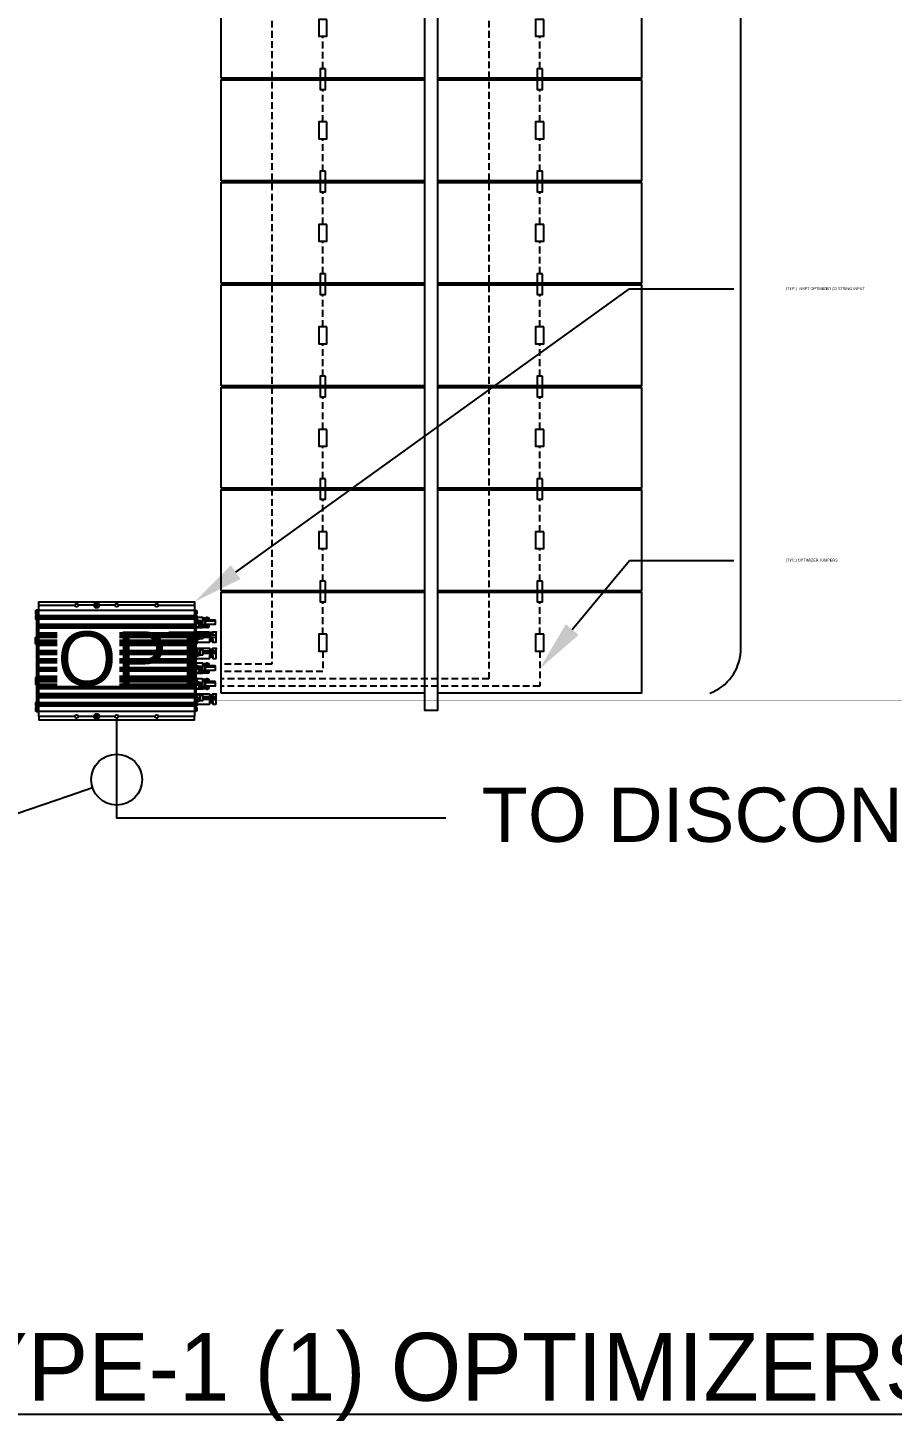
# Model space of a CAD drawing. Header units: feet. Extents: x -327 to 55127, y -2634 to 4121.
# Drawn here: x 1270 to 1301.8, y -2328.1 to -2276.7 of the extents above; entities that cross this region are included whole.
import ezdxf
from ezdxf import colors
from ezdxf.entities.mleader import LeaderData, LeaderLine
from ezdxf.enums import TextEntityAlignment as Align
from ezdxf.math import Vec2, Vec3

# ---------------------------------------------------------------- set-up
doc = ezdxf.new("R2018")
doc.units = ezdxf.units.FT
doc.header["$MEASUREMENT"] = 0
doc.linetypes.add('HIDDEN', pattern=[0.375, 0.25, -0.125])
for name, color, linetype in [('E-CABL-DF', 10, 'DF_CABLE'), ('E-DIM', 7, 'Continuous'), ('E-HARN-COMP', 8, 'Continuous'), ('E-OPT', 10, 'Continuous'), ('E-TRNK-CABL-NEG', 6, 'HIDDEN'), ('E-TRUNK-CABLE-POS', 6, 'HIDDEN'), ('G-ANNO-TEXT', 1, 'Continuous'), ('PVcase PV Modules (full frames)', 142, 'Continuous')]:
    doc.layers.add(name, color=color, linetype=linetype)
doc.styles.add('NEI-A', font='arial.ttf')
doc.styles.get("Standard").update_dxf_attribs({"font": 'arial.ttf'})
doc.linetypes.add('DF_CABLE', pattern='A,1,-0.2,["DF",Standard,S=0.1,R=0,X=-0.1,Y=-0.05],-0.2', length=1.4)

# ---------------------------------------------------------------- blocks, each defined once
blk = doc.blocks.new('DETAIL-TITLE_WITH_SCALE')
at = {"color": 153, "style": 'NEI-A'}
blk.add_attdef('DETAIL_NO', text='', height=0.25, dxfattribs=at).set_placement((0.25, 0), align=Align.MIDDLE_CENTER)
at = {"color": 153, "lineweight": 30, "flags": 104}
blk.add_attdef('DETAIL_TITLE', text='', height=0.25, dxfattribs=at).set_placement((0.625, 0.024), align=Align.BOTTOM_LEFT)
at = {"color": 7, "style": 'NEI-A'}
blk.add_attdef('SCALE', text='', height=0.1, dxfattribs=at).set_placement((1.1792, -0.101), align=Align.TOP_LEFT)
blk = doc.blocks.new('_DotBlank')
at = {"color": 0, "linetype": 'ByBlock', "lineweight": -2}
blk.add_line((-0.5, 0), (-1, 0), dxfattribs=at)
blk.add_circle((0, 0), 0.5, dxfattribs=at)
blk = doc.blocks.new('HT72-18X (2x26)')
for points in [[(50097.478, 17245.444), (50097.478, 17144.394), (50097.971, 17144.394), (50097.971, 17245.444), (50097.478, 17245.444)], [(50089.982, 17167.675), (50089.982, 17171.392), (50097.478, 17171.392), (50097.478, 17167.675), (50089.982, 17167.675)], [(50097.971, 17167.675), (50097.971, 17171.392), (50105.467, 17171.392), (50105.467, 17167.675), (50097.971, 17167.675)], [(50089.982, 17163.899), (50089.982, 17167.616), (50097.478, 17167.616), (50097.478, 17163.899), (50089.982, 17163.899)], [(50097.971, 17163.899), (50097.971, 17167.616), (50105.467, 17167.616), (50105.467, 17163.899), (50097.971, 17163.899)], [(50089.982, 17160.123), (50089.982, 17163.84), (50097.478, 17163.84), (50097.478, 17160.123), (50089.982, 17160.123)], [(50097.971, 17160.123), (50097.971, 17163.84), (50105.467, 17163.84), (50105.467, 17160.123), (50097.971, 17160.123)], [(50089.982, 17156.346), (50089.982, 17160.064), (50097.478, 17160.064), (50097.478, 17156.346), (50089.982, 17156.346)], [(50097.971, 17156.346), (50097.971, 17160.064), (50105.467, 17160.064), (50105.467, 17156.346), (50097.971, 17156.346)], [(50089.982, 17152.57), (50089.982, 17156.287), (50097.478, 17156.287), (50097.478, 17152.57), (50089.982, 17152.57)], [(50097.971, 17152.57), (50097.971, 17156.287), (50105.467, 17156.287), (50105.467, 17152.57), (50097.971, 17152.57)], [(50089.982, 17148.794), (50089.982, 17152.511), (50097.478, 17152.511), (50097.478, 17148.794), (50089.982, 17148.794)], [(50097.971, 17148.794), (50097.971, 17152.511), (50105.467, 17152.511), (50105.467, 17148.794), (50097.971, 17148.794)], [(50089.982, 17145.018), (50089.982, 17148.735), (50097.478, 17148.735), (50097.478, 17145.018), (50089.982, 17145.018)], [(50097.971, 17145.018), (50097.971, 17148.735), (50105.467, 17148.735), (50105.467, 17145.018), (50097.971, 17145.018)]]:
    blk.add_lwpolyline(points)
blk = doc.blocks.new('AMPT-OPTIMIZER')
at = {"layer": 'E-OPT'}
for p, q in [((6.025, 3.759), (6.171, 3.765)), ((6.045, 3.13), (6.532, 3.13)), ((6.171, 3.395), (6.171, 3.407)), ((5.883, 3.023), (5.87, 3.023)), ((6.045, 3.042), (6.532, 3.042)), ((6.532, 3.033), (6.045, 3.033)), ((6.399, 2.897), (6.301, 2.897)), ((5.883, 2.428), (5.87, 2.428)), ((6.025, 2.075), (6.171, 2.081)), ((6.045, 2.534), (6.532, 2.534)), ((6.045, 2.447), (6.532, 2.447)), ((6.532, 2.438), (6.045, 2.438)), ((6.399, 2.302), (6.301, 2.302)), ((6.171, 1.71), (6.171, 1.723)), ((6.025, 1.495), (6.171, 1.5)), ((6.171, 1.13), (6.171, 1.143)), ((5.883, 0.744), (5.87, 0.744)), ((6.045, 0.85), (6.532, 0.85)), ((6.045, 0.763), (6.532, 0.763)), ((6.532, 0.753), (6.045, 0.753)), ((6.399, 0.618), (6.301, 0.618))]:
    blk.add_line(p, q, dxfattribs=at)
for points in [[(0, 4.218), (0, 4.34), (5.73, 4.34), (5.73, 4.218)], [(1.325, 0.123), (0, 0.123), (0, 4.218), (1.325, 4.218)], [(2.027, 4.218), (1.448, 4.218)], [(2.805, 4.218), (2.226, 4.218)], [(4.28, 4.218), (2.928, 4.218)], [(4.403, 4.218), (5.73, 4.218), (5.73, 0.123), (4.403, 0.123)], [(-0.089, 4.013), (-0.131, 4.013), (-0.131, 3.905), (-0.089, 3.905)], [(-0.089, 3.824), (-0.131, 3.824), (-0.131, 3.717), (-0.089, 3.717)], [(-0.028, 4.028), (0, 4.028)], [(0, 4.031), (5.73, 4.031)], [(0, 3.836), (5.73, 3.836)], [(0, 3.805), (5.73, 3.805)], [(0, 3.774), (5.73, 3.774)], [(0, 3.744), (5.73, 3.744)], [(0, 3.713), (5.73, 3.713)], [(5.73, 4.037), (5.775, 4.037), (5.775, 0.305), (5.73, 0.305)], [(5.775, 4.013), (5.817, 4.013), (5.817, 3.905), (5.775, 3.905)], [(5.775, 3.824), (5.817, 3.824), (5.817, 3.717), (5.775, 3.717)], [(5.9, 3.444), (5.971, 3.444), (5.971, 3.64), (5.9, 3.64)], [(6.112, 3.683), (6.112, 3.549), (6.112, 3.489)], [(6.171, 3.725), (6.171, 3.777), (6.196, 3.778)], [(6.196, 3.726), (6.196, 3.778), (6.254, 3.756), (6.254, 3.704)], [(0, 3.524), (5.73, 3.524)], [(0, 3.485), (5.73, 3.485)], [(0, 3.453), (5.73, 3.453)], [(0, 3.422), (5.73, 3.422)], [(0, 3.383), (5.73, 3.383)], [(0, 3.199), (5.73, 3.199)], [(0, 3.165), (5.73, 3.165)], [(0, 3.132), (5.73, 3.132)], [(0, 3.097), (5.73, 3.097)], [(-0.089, 2.924), (-0.131, 2.924), (-0.131, 3.032), (-0.089, 3.032)], [(-0.089, 2.8), (-0.131, 2.8), (-0.131, 2.907), (-0.089, 2.907)], [(0, 3.041), (5.73, 3.041)], [(0, 2.932), (5.73, 2.932)], [(0, 2.908), (5.73, 2.908)], [(0, 2.877), (5.73, 2.877)], [(0, 2.843), (5.73, 2.843)], [(0, 2.808), (5.73, 2.808)], [(0, 2.782), (5.73, 2.782)], [(0, 2.746), (5.73, 2.746)], [(5.775, 2.92), (5.817, 2.92), (5.817, 2.813), (5.775, 2.813)], [(5.87, 3.035), (5.87, 3.036), (5.855, 3.036)], [(5.897, 3.036), (5.883, 3.036), (5.883, 3.035)], [(0, 2.548), (5.73, 2.548)], [(0, 2.514), (5.73, 2.514)], [(0, 2.485), (5.73, 2.485)], [(0, 2.455), (5.73, 2.455)], [(0, 2.421), (5.73, 2.421)], [(0, 2.241), (5.73, 2.241)], [(0, 2.211), (5.73, 2.211)], [(0, 2.173), (5.73, 2.173)], [(0, 2.135), (5.73, 2.135)], [(0, 2.104), (5.73, 2.104)], [(5.87, 2.439), (5.87, 2.441), (5.855, 2.441)], [(5.897, 2.441), (5.883, 2.441), (5.883, 2.439)], [(6.171, 2.041), (6.171, 2.093), (6.196, 2.094)], [(6.196, 2.042), (6.196, 2.094), (6.254, 2.071), (6.254, 2.02)], [(-0.089, 1.541), (-0.131, 1.541), (-0.131, 1.434), (-0.089, 1.434)], [(0, 1.925), (5.73, 1.925)], [(0, 1.891), (5.73, 1.891)], [(0, 1.861), (5.73, 1.861)], [(0, 1.832), (5.73, 1.832)], [(0, 1.797), (5.73, 1.797)], [(0, 1.599), (5.73, 1.599)], [(0, 1.563), (5.73, 1.563)], [(5.9, 1.76), (5.971, 1.76), (5.971, 1.956), (5.9, 1.956)], [(6.112, 1.999), (6.112, 1.865), (6.112, 1.805)], [(-0.089, 1.417), (-0.131, 1.417), (-0.131, 1.31), (-0.089, 1.31)], [(0, 1.537), (5.73, 1.537)], [(0, 1.503), (5.73, 1.503)], [(0, 1.469), (5.73, 1.469)], [(0, 1.437), (5.73, 1.437)], [(0, 1.414), (5.73, 1.414)], [(0, 1.304), (5.73, 1.304)], [(0, 1.248), (5.73, 1.248)], [(0, 1.213), (5.73, 1.213)], [(0, 1.181), (5.73, 1.181)], [(0, 1.146), (5.73, 1.146)], [(5.775, 1.527), (5.817, 1.527), (5.817, 1.42), (5.775, 1.42)], [(5.9, 1.18), (5.971, 1.18), (5.971, 1.376), (5.9, 1.376)], [(6.112, 1.419), (6.112, 1.285), (6.112, 1.225)], [(6.171, 1.461), (6.171, 1.513), (6.196, 1.514)], [(6.196, 1.462), (6.196, 1.514), (6.254, 1.491), (6.254, 1.44)], [(-0.089, 0.624), (-0.131, 0.624), (-0.131, 0.517), (-0.089, 0.517)], [(0, 0.962), (5.73, 0.962)], [(0, 0.923), (5.73, 0.923)], [(0, 0.892), (5.73, 0.892)], [(0, 0.861), (5.73, 0.861)], [(0, 0.822), (5.73, 0.822)], [(0, 0.633), (5.73, 0.633)], [(0, 0.602), (5.73, 0.602)], [(0, 0.571), (5.73, 0.571)], [(0, 0.54), (5.73, 0.54)], [(5.775, 0.624), (5.817, 0.624), (5.817, 0.517), (5.775, 0.517)], [(5.87, 0.755), (5.87, 0.757), (5.855, 0.757)], [(5.897, 0.757), (5.883, 0.757), (5.883, 0.755)], [(-0.089, 0.433), (-0.131, 0.433), (-0.131, 0.326), (-0.089, 0.326)], [(-0.028, 0.313), (0, 0.313)], [(0, 0.51), (5.73, 0.51)], [(0, 0.311), (5.73, 0.311)], [(0, 0.123), (0, 0), (5.73, 0), (5.73, 0.123)], [(2.027, 0.123), (1.448, 0.123)], [(2.805, 0.123), (2.226, 0.123)], [(4.28, 0.123), (2.928, 0.123)], [(5.775, 0.433), (5.817, 0.433), (5.817, 0.326), (5.775, 0.326)]]:
    blk.add_lwpolyline(points, dxfattribs=at)
for points in [[(-0.028, 0.305), (-0.028, 4.037), (-0.089, 4.037), (-0.089, 0.305)], [(5.869, 3.553), (5.869, 3.592), (5.882, 3.592), (5.882, 3.553)], [(1.443, 2.652), (1.478, 2.652), (1.478, 2.634), (1.443, 2.634), (1.443, 2.6), (1.426, 2.6), (1.426, 2.634), (1.391, 2.634), (1.391, 2.652), (1.426, 2.652), (1.426, 2.686), (1.443, 2.686)], [(1.994, 2.652), (2.029, 2.652), (2.029, 2.634), (1.994, 2.634), (1.994, 2.6), (1.977, 2.6), (1.977, 2.634), (1.942, 2.634), (1.942, 2.652), (1.977, 2.652), (1.977, 2.686), (1.994, 2.686)], [(5.855, 3.046), (5.855, 3.035), (5.87, 3.035), (5.87, 3.022), (5.883, 3.022), (5.883, 3.035), (5.897, 3.035), (5.897, 3.046), (5.883, 3.046), (5.883, 3.06), (5.87, 3.06), (5.87, 3.046)], [(5.855, 2.451), (5.855, 2.439), (5.87, 2.439), (5.87, 2.426), (5.883, 2.426), (5.883, 2.439), (5.897, 2.439), (5.897, 2.451), (5.883, 2.451), (5.883, 2.465), (5.87, 2.465), (5.87, 2.451)], [(1.443, 1.689), (1.478, 1.689), (1.478, 1.706), (1.443, 1.706), (1.443, 1.741), (1.426, 1.741), (1.426, 1.706), (1.391, 1.706), (1.391, 1.689), (1.426, 1.689), (1.426, 1.654), (1.443, 1.654)], [(1.994, 1.689), (2.029, 1.689), (2.029, 1.706), (1.994, 1.706), (1.994, 1.741), (1.977, 1.741), (1.977, 1.706), (1.942, 1.706), (1.942, 1.689), (1.977, 1.689), (1.977, 1.654), (1.994, 1.654)], [(5.869, 1.869), (5.869, 1.908), (5.882, 1.908), (5.882, 1.869)], [(5.869, 1.289), (5.869, 1.327), (5.882, 1.327), (5.882, 1.289)], [(5.855, 0.767), (5.855, 0.755), (5.87, 0.755), (5.87, 0.742), (5.883, 0.742), (5.883, 0.755), (5.897, 0.755), (5.897, 0.767), (5.883, 0.767), (5.883, 0.781), (5.87, 0.781), (5.87, 0.767)]]:
    blk.add_lwpolyline(points, close=True, dxfattribs=at)
for points in [[(6.025, 3.707), (6.177, 3.713), (6.171, 3.725), (6.196, 3.726), (6.254, 3.704), (6.254, 3.699, -0.417336), (6.248, 3.693), (6.029, 3.684, 0.407505), (6.025, 3.681)], [(6.025, 3.413), (6.177, 3.407), (6.171, 3.395), (6.196, 3.394), (6.254, 3.416), (6.254, 3.421, 0.417361), (6.248, 3.427), (6.029, 3.436, -0.407434), (6.025, 3.439)], [(6.025, 2.023), (6.177, 2.029), (6.171, 2.041), (6.196, 2.042), (6.254, 2.02), (6.254, 2.015, -0.417336), (6.248, 2.009), (6.029, 2, 0.407505), (6.025, 1.996)], [(6.025, 1.728), (6.177, 1.723), (6.171, 1.71), (6.196, 1.71), (6.254, 1.732), (6.254, 1.737, 0.417361), (6.248, 1.743), (6.029, 1.751, -0.407434), (6.025, 1.755)], [(6.025, 1.443), (6.177, 1.449), (6.171, 1.461), (6.196, 1.462), (6.254, 1.44), (6.254, 1.434, -0.417336), (6.248, 1.428), (6.029, 1.42, 0.407505), (6.025, 1.416)], [(6.025, 1.148), (6.177, 1.143), (6.171, 1.13), (6.196, 1.129), (6.254, 1.152), (6.254, 1.157, 0.417361), (6.248, 1.163), (6.029, 1.171, -0.407434), (6.025, 1.175)]]:
    blk.add_lwpolyline(points, format="xyb", dxfattribs=at)
for centre, radius in [((1.386, 4.218), 0.0616), ((2.126, 4.218), 0.0994), ((2.126, 4.218), 0.0473), ((2.126, 4.218), 0.0136), ((2.866, 4.218), 0.0616), ((4.341, 4.218), 0.0616), ((5.874, 3.572), 0.0426), ((5.877, 3.04), 0.0426), ((1.435, 2.643), 0.0939), ((1.986, 2.643), 0.0939), ((5.877, 2.444), 0.0426), ((1.435, 1.697), 0.0939), ((1.986, 1.697), 0.0939), ((5.874, 1.888), 0.0426), ((5.874, 1.308), 0.0426), ((5.877, 0.76), 0.0426), ((1.386, 0.123), 0.0616), ((2.126, 0.123), 0.0994), ((2.126, 0.123), 0.0473), ((2.126, 0.123), 0.0136), ((2.866, 0.123), 0.0616), ((4.341, 0.123), 0.0616)]:
    blk.add_circle(centre, radius, dxfattribs=at)
for points, degree, knots in [([(5.817, 3.781), (6.025, 3.781), (6.025, 3.691), (6.025, 3.685), (6.025, 3.588), (6.025, 3.496), (6.025, 3.399), (6.025, 3.395), (6.025, 3.39), (5.775, 3.39)], 1, [0.137833, 0.137833, 0.8295, 1.8295, 2.8295, 3.8295, 4.781137, 5.781137, 6.781137, 7.781137, 8.528711, 8.528711]), ([(5.9, 3.606), (5.9, 3.617), (5.9, 3.629), (5.9, 3.64), (5.892, 3.644), (5.876, 3.652), (5.842, 3.667), (5.817, 3.678), (5.8, 3.685), (5.8, 3.686), (5.798, 3.686), (5.795, 3.688), (5.794, 3.689), (5.793, 3.69), (5.793, 3.691), (5.793, 3.691), (5.793, 3.592), (5.793, 3.494), (5.793, 3.395), (5.793, 3.395), (5.793, 3.395), (5.794, 3.396), (5.796, 3.397), (5.798, 3.398), (5.8, 3.399), (5.8, 3.399), (5.817, 3.406), (5.842, 3.417), (5.876, 3.432), (5.892, 3.44), (5.9, 3.444), (5.9, 3.475), (5.9, 3.507), (5.9, 3.539)], 3, [0, 0, 0, 0, 0.175489, 0.175489, 0.175489, 0.425436, 0.675194, 1.175489, 1.175489, 1.175489, 1.339863, 1.811084, 1.995544, 2.099777, 2.175489, 2.175489, 2.175489, 3.175489, 3.175489, 3.175489, 3.20703, 3.28519, 3.460771, 3.984033, 4.175489, 4.175489, 4.175489, 4.676213, 4.925949, 5.175489, 5.175489, 5.175489, 5.657834, 5.657834, 5.657834, 5.657834]), ([(5.971, 3.64), (5.976, 3.636), (5.986, 3.629), (6, 3.616), (6.011, 3.605), (6.02, 3.596), (6.024, 3.591), (6.025, 3.588), (6.025, 3.557), (6.025, 3.527), (6.025, 3.496), (6.024, 3.493), (6.02, 3.489), (6.012, 3.479), (6, 3.468), (5.986, 3.456), (5.976, 3.448), (5.971, 3.444)], 3, [0, 0, 0, 0, 0.249655, 0.499064, 0.749429, 0.874826, 1, 1, 1, 2, 2, 2, 2.121887, 2.244534, 2.492906, 2.745645, 3, 3, 3, 3]), ([(6.496, 3.659), (6.496, 3.659), (6.496, 3.659), (6.496, 3.658), (6.496, 3.657), (6.496, 3.655), (6.496, 3.654), (6.496, 3.653), (6.496, 3.655), (6.497, 3.657), (6.496, 3.66), (6.496, 3.663), (6.495, 3.664), (6.494, 3.665), (6.493, 3.667), (6.491, 3.668), (6.49, 3.668), (6.489, 3.668), (6.487, 3.669), (6.486, 3.669), (6.486, 3.669), (6.366, 3.669), (6.246, 3.669), (6.125, 3.669)], 3, [0, 0, 0, 0, 0.00679, 0.082907, 0.273787, 0.579512, 1, 1, 1, 1.184323, 1.369552, 1.431018, 1.494647, 1.57509, 1.669545, 1.75354, 1.803206, 1.860768, 1.942971, 2, 2, 2, 3, 3, 3, 3]), ([(6.125, 3.638), (6.246, 3.638), (6.366, 3.638), (6.486, 3.638), (6.487, 3.638), (6.488, 3.638), (6.49, 3.638), (6.491, 3.639), (6.493, 3.64), (6.494, 3.641), (6.495, 3.642), (6.496, 3.644), (6.497, 3.648), (6.497, 3.651), (6.496, 3.653), (6.496, 3.652), (6.496, 3.649), (6.496, 3.644), (6.496, 3.639), (6.496, 3.635), (6.496, 3.631), (6.496, 3.626), (6.496, 3.62), (6.496, 3.614), (6.496, 3.607), (6.496, 3.6), (6.496, 3.592), (6.496, 3.585), (6.496, 3.578), (6.496, 3.571), (6.496, 3.565), (6.496, 3.56), (6.496, 3.558), (6.496, 3.555), (6.496, 3.55), (6.496, 3.542), (6.496, 3.536), (6.496, 3.532), (6.496, 3.529), (6.496, 3.525), (6.496, 3.522), (6.496, 3.519), (6.496, 3.516), (6.496, 3.514), (6.496, 3.513), (6.496, 3.513), (6.496, 3.513)], 3, [0, 0, 0, 0, 1, 1, 1, 1.083046, 1.158085, 1.262935, 1.337098, 1.402233, 1.482349, 1.555826, 1.696592, 2, 2, 2, 2.04231, 2.094742, 2.1573, 2.195082, 2.234864, 2.276646, 2.343067, 2.413996, 2.488015, 2.563526, 2.640518, 2.718997, 2.791295, 2.862229, 2.931799, 3, 3, 3, 3.1834, 3.352569, 3.507508, 3.584771, 3.655787, 3.720526, 3.805907, 3.877192, 3.933172, 3.972439, 3.994995, 4, 4, 4, 4]), ([(6.495, 3.665), (6.495, 3.665), (6.495, 3.664), (6.495, 3.663), (6.496, 3.663), (6.496, 3.662), (6.496, 3.661), (6.496, 3.66), (6.496, 3.66), (6.496, 3.659), (6.496, 3.659)], 3, [0, 0, 0, 0, 0.122148, 0.248297, 0.373015, 0.498504, 0.624821, 0.749092, 0.874878, 1, 1, 1, 1]), ([(6.405, 3.219), (6.405, 3.218), (6.405, 3.216), (6.405, 3.183), (6.301, 3.183), (6.301, 3.195), (6.301, 3.204), (6.282, 3.224), (5.775, 3.224)], 1, [0, 0, 1, 2, 3, 4, 5, 6, 7, 7.955035, 7.955035]), ([(5.928, 3.173), (5.912, 3.181), (5.881, 3.196), (5.85, 3.209), (5.834, 3.216), (5.833, 3.216), (5.832, 3.217), (5.83, 3.217), (5.828, 3.219), (5.827, 3.219), (5.827, 3.219), (5.827, 3.219), (5.827, 3.127), (5.827, 3.034), (5.827, 2.942), (5.827, 2.942), (5.827, 2.942), (5.828, 2.943), (5.829, 2.945), (5.832, 2.946), (5.833, 2.947), (5.834, 2.947), (5.85, 2.954), (5.881, 2.967), (5.912, 2.982), (5.928, 2.989), (5.967, 2.989), (6.006, 2.989), (6.045, 2.989), (6.045, 3.051), (6.045, 3.112), (6.045, 3.173), (6.006, 3.173), (5.967, 3.173), (5.928, 3.173), (5.928, 3.112), (5.928, 3.051), (5.928, 2.989)], 3, [0, 0, 0, 0, 0.499249, 1, 1, 1, 1.191456, 1.714328, 1.889909, 1.968408, 2, 2, 2, 3, 3, 3, 3.075721, 3.180211, 3.36466, 3.835604, 4, 4, 4, 4.500323, 5, 5, 5, 6, 6, 6, 7, 7, 7, 8, 8, 8, 9, 9, 9, 9]), ([(6.495, 3.507), (6.494, 3.507), (6.494, 3.506), (6.493, 3.505), (6.491, 3.504), (6.489, 3.503), (6.487, 3.503), (6.486, 3.503), (6.486, 3.503), (6.366, 3.503), (6.246, 3.503), (6.125, 3.503)], 3, [0, 0, 0, 0, 0.056801, 0.266575, 0.453065, 0.690822, 0.873365, 1, 1, 1, 2, 2, 2, 2]), ([(6.282, 3.224), (6.282, 3.222), (6.282, 3.221), (6.282, 3.219), (6.282, 3.219), (6.282, 3.219), (6.283, 3.218), (6.283, 3.217), (6.284, 3.216), (6.284, 3.216), (6.29, 3.209), (6.296, 3.202), (6.301, 3.195)], 3, [0, 0, 0, 0, 1, 1, 1, 1.133744, 1.328934, 1.783703, 2, 2, 2, 3, 3, 3, 3]), ([(6.496, 3.513), (6.496, 3.513), (6.496, 3.512), (6.496, 3.511), (6.496, 3.511), (6.496, 3.51), (6.496, 3.509), (6.495, 3.508), (6.495, 3.508), (6.495, 3.507), (6.495, 3.507)], 3, [0, 0, 0, 0, 0.125061, 0.250714, 0.374997, 0.501326, 0.626689, 0.751419, 0.874759, 1, 1, 1, 1]), ([(6.405, 2.624), (6.405, 2.623), (6.405, 2.62), (6.405, 2.588), (6.301, 2.588), (6.301, 2.6), (6.301, 2.609), (6.282, 2.628), (5.775, 2.628)], 1, [0, 0, 1, 2, 3, 4, 5, 6, 7, 7.955035, 7.955035]), ([(5.928, 2.578), (5.912, 2.585), (5.881, 2.6), (5.85, 2.614), (5.834, 2.62), (5.833, 2.62), (5.832, 2.621), (5.83, 2.622), (5.828, 2.623), (5.827, 2.623), (5.827, 2.624), (5.827, 2.624), (5.827, 2.531), (5.827, 2.439), (5.827, 2.346), (5.827, 2.346), (5.827, 2.347), (5.828, 2.348), (5.829, 2.349), (5.832, 2.351), (5.833, 2.351), (5.834, 2.351), (5.85, 2.358), (5.881, 2.372), (5.912, 2.386), (5.928, 2.394), (5.967, 2.394), (6.006, 2.394), (6.045, 2.394), (6.045, 2.455), (6.045, 2.517), (6.045, 2.578), (6.006, 2.578), (5.967, 2.578), (5.928, 2.578), (5.928, 2.517), (5.928, 2.455), (5.928, 2.394)], 3, [0, 0, 0, 0, 0.499249, 1, 1, 1, 1.191456, 1.714328, 1.889909, 1.968408, 2, 2, 2, 3, 3, 3, 3.075721, 3.180211, 3.36466, 3.835604, 4, 4, 4, 4.500323, 5, 5, 5, 6, 6, 6, 7, 7, 7, 8, 8, 8, 9, 9, 9, 9]), ([(6.301, 2.967), (6.296, 2.96), (6.29, 2.954), (6.284, 2.947), (6.284, 2.947), (6.283, 2.946), (6.282, 2.944), (6.282, 2.943), (6.282, 2.942), (6.282, 2.942), (6.282, 2.913), (6.282, 2.885), (6.282, 2.857), (6.288, 2.863), (6.295, 2.87), (6.301, 2.876), (6.301, 2.907), (6.301, 2.937), (6.301, 2.967), (6.301, 2.971), (6.301, 2.975), (6.301, 2.979), (6.336, 2.979), (6.37, 2.979), (6.405, 2.979)], 3, [0, 0, 0, 0, 1, 1, 1, 1.158896, 1.546272, 1.765764, 2, 2, 2, 3, 3, 3, 4, 4, 4, 5, 5, 5, 6, 6, 6, 7, 7, 7, 7]), ([(6.282, 2.628), (6.282, 2.627), (6.282, 2.625), (6.282, 2.624), (6.282, 2.624), (6.282, 2.623), (6.283, 2.622), (6.283, 2.621), (6.284, 2.62), (6.284, 2.62), (6.29, 2.614), (6.296, 2.607), (6.301, 2.6)], 3, [0, 0, 0, 0, 1, 1, 1, 1.133744, 1.328934, 1.783703, 2, 2, 2, 3, 3, 3, 3]), ([(5.775, 2.097), (6.025, 2.097), (6.025, 2.007), (6.025, 2.001), (6.025, 1.904), (6.025, 1.812), (6.025, 1.715), (6.025, 1.711), (6.025, 1.706), (5.775, 1.706)], 1, [0, 0, 0.8295, 1.8295, 2.8295, 3.8295, 4.781137, 5.781137, 6.781137, 7.781137, 8.528711, 8.528711]), ([(6.301, 2.372), (6.296, 2.365), (6.29, 2.358), (6.284, 2.351), (6.284, 2.351), (6.283, 2.35), (6.282, 2.349), (6.282, 2.347), (6.282, 2.347), (6.282, 2.346), (6.282, 2.318), (6.282, 2.29), (6.282, 2.261), (6.288, 2.268), (6.295, 2.275), (6.301, 2.281), (6.301, 2.311), (6.301, 2.341), (6.301, 2.372), (6.301, 2.376), (6.301, 2.38), (6.301, 2.384), (6.336, 2.384), (6.37, 2.384), (6.405, 2.384)], 3, [0, 0, 0, 0, 1, 1, 1, 1.158896, 1.546272, 1.765764, 2, 2, 2, 3, 3, 3, 4, 4, 4, 5, 5, 5, 6, 6, 6, 7, 7, 7, 7]), ([(5.9, 1.922), (5.9, 1.933), (5.9, 1.945), (5.9, 1.956), (5.892, 1.96), (5.876, 1.968), (5.842, 1.983), (5.817, 1.994), (5.8, 2.001), (5.8, 2.001), (5.798, 2.002), (5.795, 2.003), (5.794, 2.005), (5.793, 2.006), (5.793, 2.007), (5.793, 2.007), (5.793, 1.908), (5.793, 1.81), (5.793, 1.711), (5.793, 1.711), (5.793, 1.711), (5.794, 1.712), (5.796, 1.713), (5.798, 1.714), (5.8, 1.714), (5.8, 1.715), (5.817, 1.722), (5.842, 1.733), (5.876, 1.748), (5.892, 1.756), (5.9, 1.76), (5.9, 1.791), (5.9, 1.823), (5.9, 1.854)], 3, [0, 0, 0, 0, 0.175489, 0.175489, 0.175489, 0.425436, 0.675194, 1.175489, 1.175489, 1.175489, 1.339863, 1.811084, 1.995544, 2.099777, 2.175489, 2.175489, 2.175489, 3.175489, 3.175489, 3.175489, 3.20703, 3.28519, 3.460771, 3.984033, 4.175489, 4.175489, 4.175489, 4.676213, 4.925949, 5.175489, 5.175489, 5.175489, 5.657834, 5.657834, 5.657834, 5.657834]), ([(5.971, 1.956), (5.976, 1.952), (5.986, 1.944), (6, 1.932), (6.011, 1.921), (6.02, 1.912), (6.024, 1.907), (6.025, 1.904), (6.025, 1.873), (6.025, 1.843), (6.025, 1.812), (6.024, 1.809), (6.02, 1.805), (6.012, 1.795), (6, 1.784), (5.986, 1.772), (5.976, 1.764), (5.971, 1.76)], 3, [0, 0, 0, 0, 0.249655, 0.499064, 0.749429, 0.874826, 1, 1, 1, 2, 2, 2, 2.121887, 2.244534, 2.492906, 2.745645, 3, 3, 3, 3]), ([(6.496, 1.975), (6.496, 1.975), (6.496, 1.975), (6.496, 1.974), (6.496, 1.973), (6.496, 1.971), (6.496, 1.97), (6.496, 1.969), (6.496, 1.97), (6.497, 1.973), (6.496, 1.976), (6.496, 1.978), (6.495, 1.98), (6.494, 1.981), (6.493, 1.983), (6.491, 1.983), (6.49, 1.984), (6.489, 1.984), (6.487, 1.985), (6.486, 1.985), (6.486, 1.985), (6.366, 1.985), (6.246, 1.985), (6.125, 1.985)], 3, [0, 0, 0, 0, 0.00679, 0.082907, 0.273787, 0.579512, 1, 1, 1, 1.184323, 1.369552, 1.431018, 1.494647, 1.57509, 1.669545, 1.75354, 1.803206, 1.860768, 1.942971, 2, 2, 2, 3, 3, 3, 3]), ([(6.125, 1.954), (6.246, 1.954), (6.366, 1.954), (6.486, 1.954), (6.487, 1.954), (6.488, 1.954), (6.49, 1.954), (6.491, 1.955), (6.493, 1.956), (6.494, 1.957), (6.495, 1.958), (6.496, 1.96), (6.497, 1.964), (6.497, 1.967), (6.496, 1.969), (6.496, 1.968), (6.496, 1.965), (6.496, 1.96), (6.496, 1.955), (6.496, 1.951), (6.496, 1.947), (6.496, 1.942), (6.496, 1.936), (6.496, 1.93), (6.496, 1.923), (6.496, 1.915), (6.496, 1.908), (6.496, 1.901), (6.496, 1.894), (6.496, 1.887), (6.496, 1.88), (6.496, 1.876), (6.496, 1.874), (6.496, 1.871), (6.496, 1.866), (6.496, 1.858), (6.496, 1.852), (6.496, 1.848), (6.496, 1.844), (6.496, 1.841), (6.496, 1.838), (6.496, 1.835), (6.496, 1.832), (6.496, 1.83), (6.496, 1.829), (6.496, 1.829), (6.496, 1.829)], 3, [0, 0, 0, 0, 1, 1, 1, 1.083046, 1.158085, 1.262935, 1.337098, 1.402233, 1.482349, 1.555826, 1.696592, 2, 2, 2, 2.04231, 2.094742, 2.1573, 2.195082, 2.234864, 2.276646, 2.343067, 2.413996, 2.488015, 2.563526, 2.640518, 2.718997, 2.791295, 2.862229, 2.931799, 3, 3, 3, 3.1834, 3.352569, 3.507508, 3.584771, 3.655787, 3.720526, 3.805907, 3.877192, 3.933172, 3.972439, 3.994995, 4, 4, 4, 4]), ([(6.495, 1.823), (6.494, 1.823), (6.494, 1.822), (6.493, 1.821), (6.491, 1.82), (6.489, 1.819), (6.487, 1.819), (6.486, 1.819), (6.486, 1.819), (6.366, 1.819), (6.246, 1.819), (6.125, 1.819)], 3, [0, 0, 0, 0, 0.056801, 0.266575, 0.453065, 0.690822, 0.873365, 1, 1, 1, 2, 2, 2, 2]), ([(6.495, 1.981), (6.495, 1.98), (6.495, 1.98), (6.495, 1.979), (6.496, 1.979), (6.496, 1.978), (6.496, 1.977), (6.496, 1.976), (6.496, 1.975), (6.496, 1.975), (6.496, 1.975)], 3, [0, 0, 0, 0, 0.122148, 0.248297, 0.373015, 0.498504, 0.624821, 0.749092, 0.874878, 1, 1, 1, 1]), ([(6.496, 1.829), (6.496, 1.829), (6.496, 1.828), (6.496, 1.827), (6.496, 1.826), (6.496, 1.826), (6.496, 1.825), (6.495, 1.824), (6.495, 1.823), (6.495, 1.823), (6.495, 1.823)], 3, [0, 0, 0, 0, 0.125061, 0.250714, 0.374997, 0.501326, 0.626689, 0.751419, 0.874759, 1, 1, 1, 1]), ([(5.817, 1.517), (6.025, 1.517), (6.025, 1.427), (6.025, 1.421), (6.025, 1.324), (6.025, 1.232), (6.025, 1.135), (6.025, 1.131), (6.025, 1.126), (5.775, 1.126)], 1, [0.137833, 0.137833, 0.8295, 1.8295, 2.8295, 3.8295, 4.781137, 5.781137, 6.781137, 7.781137, 8.528711, 8.528711]), ([(5.793, 1.131), (5.793, 1.131), (5.793, 1.131), (5.794, 1.132), (5.796, 1.133), (5.798, 1.134), (5.8, 1.134), (5.8, 1.135), (5.817, 1.142), (5.842, 1.152), (5.876, 1.168), (5.892, 1.176), (5.9, 1.18), (5.9, 1.211), (5.9, 1.243), (5.9, 1.274)], 3, [2, 2, 2, 2, 2.031541, 2.109701, 2.285282, 2.808544, 3, 3, 3, 3.500724, 3.75046, 4, 4, 4, 4.482346, 4.482346, 4.482346, 4.482346]), ([(5.9, 1.342), (5.9, 1.353), (5.9, 1.365), (5.9, 1.376), (5.892, 1.38), (5.876, 1.388), (5.843, 1.403), (5.819, 1.413), (5.803, 1.42)], 3, [4.824511, 4.824511, 4.824511, 4.824511, 5, 5, 5, 5.249947, 5.499706, 5.975484, 5.975484, 5.975484, 5.975484]), ([(5.971, 1.376), (5.976, 1.372), (5.986, 1.364), (6, 1.352), (6.011, 1.341), (6.02, 1.331), (6.024, 1.327), (6.025, 1.324), (6.025, 1.293), (6.025, 1.262), (6.025, 1.232), (6.024, 1.229), (6.02, 1.224), (6.012, 1.215), (6, 1.204), (5.986, 1.192), (5.976, 1.184), (5.971, 1.18)], 3, [0, 0, 0, 0, 0.249655, 0.499064, 0.749429, 0.874826, 1, 1, 1, 2, 2, 2, 2.121887, 2.244534, 2.492906, 2.745645, 3, 3, 3, 3]), ([(6.496, 1.395), (6.496, 1.395), (6.496, 1.395), (6.496, 1.394), (6.496, 1.393), (6.496, 1.391), (6.496, 1.39), (6.496, 1.389), (6.496, 1.39), (6.497, 1.393), (6.496, 1.396), (6.496, 1.398), (6.495, 1.4), (6.494, 1.401), (6.493, 1.402), (6.491, 1.403), (6.49, 1.404), (6.489, 1.404), (6.487, 1.404), (6.486, 1.404), (6.486, 1.404), (6.366, 1.404), (6.246, 1.404), (6.125, 1.404)], 3, [0, 0, 0, 0, 0.00679, 0.082907, 0.273787, 0.579512, 1, 1, 1, 1.184323, 1.369552, 1.431018, 1.494647, 1.57509, 1.669545, 1.75354, 1.803206, 1.860768, 1.942971, 2, 2, 2, 3, 3, 3, 3]), ([(6.125, 1.374), (6.246, 1.374), (6.366, 1.374), (6.486, 1.374), (6.487, 1.374), (6.488, 1.374), (6.49, 1.374), (6.491, 1.375), (6.493, 1.376), (6.494, 1.377), (6.495, 1.378), (6.496, 1.38), (6.497, 1.384), (6.497, 1.387), (6.496, 1.389), (6.496, 1.388), (6.496, 1.385), (6.496, 1.38), (6.496, 1.375), (6.496, 1.37), (6.496, 1.367), (6.496, 1.362), (6.496, 1.356), (6.496, 1.35), (6.496, 1.343), (6.496, 1.335), (6.496, 1.328), (6.496, 1.321), (6.496, 1.314), (6.496, 1.307), (6.496, 1.3), (6.496, 1.296), (6.496, 1.294), (6.496, 1.291), (6.496, 1.286), (6.496, 1.278), (6.496, 1.272), (6.496, 1.268), (6.496, 1.264), (6.496, 1.261), (6.496, 1.258), (6.496, 1.254), (6.496, 1.252), (6.496, 1.25), (6.496, 1.249), (6.496, 1.249), (6.496, 1.249)], 3, [0, 0, 0, 0, 1, 1, 1, 1.083046, 1.158085, 1.262935, 1.337098, 1.402233, 1.482349, 1.555826, 1.696592, 2, 2, 2, 2.04231, 2.094742, 2.1573, 2.195082, 2.234864, 2.276646, 2.343067, 2.413996, 2.488015, 2.563526, 2.640518, 2.718997, 2.791295, 2.862229, 2.931799, 3, 3, 3, 3.1834, 3.352569, 3.507508, 3.584771, 3.655787, 3.720526, 3.805907, 3.877192, 3.933172, 3.972439, 3.994995, 4, 4, 4, 4]), ([(6.495, 1.243), (6.494, 1.243), (6.494, 1.242), (6.493, 1.241), (6.491, 1.24), (6.489, 1.239), (6.487, 1.239), (6.486, 1.239), (6.486, 1.239), (6.366, 1.239), (6.246, 1.239), (6.125, 1.239)], 3, [0, 0, 0, 0, 0.056801, 0.266575, 0.453065, 0.690822, 0.873365, 1, 1, 1, 2, 2, 2, 2]), ([(6.495, 1.401), (6.495, 1.4), (6.495, 1.4), (6.495, 1.399), (6.496, 1.398), (6.496, 1.398), (6.496, 1.397), (6.496, 1.396), (6.496, 1.395), (6.496, 1.395), (6.496, 1.395)], 3, [0, 0, 0, 0, 0.122148, 0.248297, 0.373015, 0.498504, 0.624821, 0.749092, 0.874878, 1, 1, 1, 1]), ([(6.496, 1.249), (6.496, 1.248), (6.496, 1.248), (6.496, 1.247), (6.496, 1.246), (6.496, 1.246), (6.496, 1.245), (6.495, 1.244), (6.495, 1.243), (6.495, 1.243), (6.495, 1.243)], 3, [0, 0, 0, 0, 0.125061, 0.250714, 0.374997, 0.501326, 0.626689, 0.751419, 0.874759, 1, 1, 1, 1]), ([(6.405, 0.94), (6.405, 0.938), (6.405, 0.936), (6.405, 0.904), (6.301, 0.904), (6.301, 0.916), (6.301, 0.924), (6.282, 0.944), (5.775, 0.944)], 1, [0, 0, 1, 2, 3, 4, 5, 6, 7, 7.955035, 7.955035]), ([(5.928, 0.894), (5.912, 0.901), (5.881, 0.916), (5.85, 0.929), (5.834, 0.936), (5.833, 0.936), (5.832, 0.937), (5.83, 0.938), (5.828, 0.939), (5.827, 0.939), (5.827, 0.94), (5.827, 0.94), (5.827, 0.847), (5.827, 0.755), (5.827, 0.662), (5.827, 0.662), (5.827, 0.663), (5.828, 0.664), (5.829, 0.665), (5.832, 0.666), (5.833, 0.667), (5.834, 0.667), (5.85, 0.674), (5.881, 0.687), (5.912, 0.702), (5.928, 0.71), (5.967, 0.71), (6.006, 0.71), (6.045, 0.71), (6.045, 0.771), (6.045, 0.832), (6.045, 0.894), (6.006, 0.894), (5.967, 0.894), (5.928, 0.894), (5.928, 0.832), (5.928, 0.771), (5.928, 0.71)], 3, [0, 0, 0, 0, 0.499249, 1, 1, 1, 1.191456, 1.714328, 1.889909, 1.968408, 2, 2, 2, 3, 3, 3, 3.075721, 3.180211, 3.36466, 3.835604, 4, 4, 4, 4.500323, 5, 5, 5, 6, 6, 6, 7, 7, 7, 8, 8, 8, 9, 9, 9, 9]), ([(6.282, 0.944), (6.282, 0.943), (6.282, 0.941), (6.282, 0.94), (6.282, 0.939), (6.282, 0.939), (6.283, 0.938), (6.283, 0.937), (6.284, 0.936), (6.284, 0.936), (6.29, 0.929), (6.296, 0.923), (6.301, 0.916)], 3, [0, 0, 0, 0, 1, 1, 1, 1.133744, 1.328934, 1.783703, 2, 2, 2, 3, 3, 3, 3]), ([(6.301, 0.688), (6.296, 0.681), (6.29, 0.674), (6.284, 0.667), (6.284, 0.667), (6.283, 0.666), (6.282, 0.665), (6.282, 0.663), (6.282, 0.662), (6.282, 0.662), (6.282, 0.634), (6.282, 0.606), (6.282, 0.577), (6.288, 0.584), (6.295, 0.59), (6.301, 0.597), (6.301, 0.627), (6.301, 0.657), (6.301, 0.688), (6.301, 0.692), (6.301, 0.696), (6.301, 0.7), (6.336, 0.7), (6.37, 0.7), (6.405, 0.7)], 3, [0, 0, 0, 0, 1, 1, 1, 1.158896, 1.546272, 1.765764, 2, 2, 2, 3, 3, 3, 4, 4, 4, 5, 5, 5, 6, 6, 6, 7, 7, 7, 7])]:
    blk.add_open_spline(points, degree=degree, knots=knots, dxfattribs=at)
for points in [[(6.026, 3.683), (6.112, 3.683), (6.125, 3.669), (6.125, 3.638), (6.125, 3.503), (6.125, 3.502), (6.112, 3.489), (6.025, 3.489)], [(6.254, 3.756), (6.254, 3.75), (6.254, 3.75), (6.254, 3.698)], [(6.045, 3.122), (6.532, 3.122), (6.532, 3.13), (6.532, 3.216), (6.532, 3.219), (6.532, 3.224), (6.405, 3.224), (6.399, 3.218), (6.399, 3.213), (6.405, 3.219), (6.405, 3.224)], [(6.405, 3.218), (6.399, 3.213), (6.399, 3.183)], [(6.405, 2.944), (6.405, 2.947), (6.405, 2.979), (6.399, 2.977), (6.399, 2.945), (6.405, 2.944), (6.405, 2.942), (6.405, 2.857), (6.532, 2.857), (6.532, 2.942), (6.532, 2.947), (6.532, 3.033), (6.532, 3.042), (6.532, 3.122)], [(5.817, 2.857), (6.282, 2.857)], [(6.045, 2.526), (6.532, 2.526), (6.532, 2.534), (6.532, 2.62), (6.532, 2.624), (6.532, 2.628), (6.405, 2.628), (6.399, 2.622), (6.399, 2.618), (6.405, 2.624), (6.405, 2.628)], [(6.399, 2.945), (6.399, 2.863), (6.405, 2.857)], [(6.405, 2.623), (6.399, 2.618), (6.399, 2.588)], [(5.775, 2.261), (6.282, 2.261)], [(6.254, 2.071), (6.254, 2.066), (6.254, 2.066), (6.254, 2.014)], [(6.405, 2.349), (6.405, 2.351), (6.405, 2.384), (6.399, 2.382), (6.399, 2.349), (6.405, 2.349), (6.405, 2.346), (6.405, 2.261), (6.532, 2.261), (6.532, 2.346), (6.532, 2.351), (6.532, 2.438), (6.532, 2.447), (6.532, 2.526)], [(6.399, 2.349), (6.399, 2.267), (6.405, 2.261)], [(6.026, 1.999), (6.112, 1.999), (6.125, 1.985), (6.125, 1.954), (6.125, 1.819), (6.125, 1.818), (6.112, 1.805), (6.025, 1.805)], [(6.026, 1.419), (6.112, 1.419), (6.125, 1.405), (6.125, 1.374), (6.125, 1.239), (6.125, 1.238), (6.112, 1.225), (6.025, 1.225)], [(6.254, 1.491), (6.254, 1.486), (6.254, 1.486), (6.254, 1.434)], [(5.817, 0.577), (6.282, 0.577)], [(6.045, 0.842), (6.532, 0.842), (6.532, 0.85), (6.532, 0.936), (6.532, 0.94), (6.532, 0.944), (6.405, 0.944), (6.399, 0.938), (6.399, 0.934), (6.405, 0.94), (6.405, 0.944)], [(6.405, 0.938), (6.399, 0.934), (6.399, 0.904)], [(6.405, 0.665), (6.405, 0.667), (6.405, 0.7), (6.399, 0.697), (6.399, 0.665), (6.405, 0.665), (6.405, 0.662), (6.405, 0.577), (6.532, 0.577), (6.532, 0.662), (6.532, 0.667), (6.532, 0.753), (6.532, 0.763), (6.532, 0.842)], [(6.399, 0.665), (6.399, 0.583), (6.405, 0.577)]]:
    blk.add_open_spline(points, degree=1, dxfattribs=at)
for points in [[(6.026, 3.489), (6.027, 3.487), (6.029, 3.487), (6.139, 3.483), (6.248, 3.479), (6.254, 3.479), (6.254, 3.473), (6.254, 3.447), (6.254, 3.422)], [(6.026, 1.805), (6.027, 1.803), (6.029, 1.803), (6.139, 1.799), (6.248, 1.795), (6.254, 1.795), (6.254, 1.789), (6.254, 1.763), (6.254, 1.737)], [(6.026, 1.225), (6.027, 1.223), (6.029, 1.223), (6.139, 1.219), (6.248, 1.215), (6.254, 1.215), (6.254, 1.209), (6.254, 1.183), (6.254, 1.157)]]:
    blk.add_rational_spline(points, [1, 0.907480128539, 1, 1, 1, 0.717204342147, 1, 1, 1], degree=2, knots=[0, 0, 0, 0.8671, 0.8671, 1.8671, 1.8671, 3.409128, 3.409128, 4.409128, 4.409128, 4.409128], dxfattribs=at)
at = {"layer": 'E-OPT', "insert": (0.684, 3.255), "char_height": 2, "width": 2.28503, "attachment_point": 1, "bg_fill": 3, "box_fill_scale": 1, "bg_fill_color": 256, "bg_fill_transparency": 0}
blk.add_mtext('OPT', dxfattribs=at)

msp = doc.modelspace()

# ---------------------------------------------------------------- linework, layer by layer
at = {"layer": 'E-CABL-DF', "linetype": 'Continuous', "flags": 128}
msp.add_lwpolyline([(1285.362, -2305.835), (1281.495, -2305.835), (1273.236, -2305.835), (1273.236, -2302.209)], dxfattribs=at)
at = {"layer": 'E-HARN-COMP'}
for points in [[(1280.982, -2276.404), (1280.681, -2276.404), (1280.681, -2277.025), (1280.982, -2277.025)], [(1288.971, -2276.404), (1288.67, -2276.404), (1288.67, -2277.025), (1288.971, -2277.025)], [(1280.928, -2278.222), (1280.735, -2278.222), (1280.735, -2278.603), (1280.928, -2278.603)], [(1288.917, -2278.222), (1288.724, -2278.222), (1288.724, -2278.603), (1288.917, -2278.603)], [(1280.928, -2278.603), (1280.735, -2278.603), (1280.735, -2278.983), (1280.928, -2278.983)], [(1288.917, -2278.603), (1288.724, -2278.603), (1288.724, -2278.983), (1288.917, -2278.983)], [(1280.982, -2280.18), (1280.681, -2280.18), (1280.681, -2280.801), (1280.982, -2280.801)], [(1288.971, -2280.18), (1288.67, -2280.18), (1288.67, -2280.801), (1288.971, -2280.801)], [(1280.928, -2281.999), (1280.735, -2281.999), (1280.735, -2282.379), (1280.928, -2282.379)], [(1288.917, -2281.999), (1288.724, -2281.999), (1288.724, -2282.379), (1288.917, -2282.379)], [(1280.928, -2282.379), (1280.735, -2282.379), (1280.735, -2282.759), (1280.928, -2282.759)], [(1288.917, -2282.379), (1288.724, -2282.379), (1288.724, -2282.759), (1288.917, -2282.759)], [(1280.982, -2283.956), (1280.681, -2283.956), (1280.681, -2284.578), (1280.982, -2284.578)], [(1288.971, -2283.956), (1288.67, -2283.956), (1288.67, -2284.578), (1288.971, -2284.578)], [(1280.982, -2299.061), (1280.681, -2299.061), (1280.681, -2299.683), (1280.982, -2299.683)]]:
    msp.add_lwpolyline(points, close=True, dxfattribs=at)
at = {"layer": 'E-TRNK-CABL-NEG'}
for points in [[(1280.832, -2278.222), (1280.832, -2277.025)], [(1288.82, -2278.222), (1288.82, -2277.025)], [(1280.832, -2281.999), (1280.832, -2280.801)], [(1288.82, -2281.999), (1288.82, -2280.801)], [(1280.832, -2285.775), (1280.832, -2284.578)], [(1288.82, -2285.775), (1288.82, -2284.578)]]:
    msp.add_lwpolyline(points, dxfattribs=at)
at = {"layer": 'E-TRUNK-CABLE-POS'}
for points in [[(1280.832, -2280.18), (1280.832, -2278.983)], [(1288.82, -2280.18), (1288.82, -2278.983)], [(1280.832, -2283.956), (1280.832, -2282.759)], [(1288.82, -2283.956), (1288.82, -2282.759)]]:
    msp.add_lwpolyline(points, dxfattribs=at)
at = {"layer": 'G-ANNO-TEXT', "flags": 128}
msp.add_lwpolyline([(1295.088, -2301.231, 0.298343), (1296.225, -2299.688), (1296.225, -2252.871, -0.298343), (1297.362, -2251.329, -0.298343), (1296.225, -2249.787), (1296.225, -2202.97, 0.298343), (1295.088, -2201.427)], format="xyb", dxfattribs=at)

# ---------------------------------------------------------------- block references
at = {"layer": 'E-DIM'}
ref = msp.add_blockref('DETAIL-TITLE_WITH_SCALE', (1241.414, -2327.668), dxfattribs=dict(at, xscale=10, yscale=10, zscale=10))
lines = msp.add_mtext('{\\LDC BLOCK TYPE-1 (1) OPTIMIZERS / (2) STRINGS}', dxfattribs={"layer": 'G-ANNO-TEXT', "insert": (1247.664, -2324.804), "char_height": 2.5, "attachment_point": 1})
ref.add_attrib('DETAIL_TITLE', '', (1247.664, -2324.804), dxfattribs={"flags": 104}).embed_mtext(lines)

# ---------------------------------------------------------------- texts
at = {"layer": 'G-ANNO-TEXT', "insert": (1286.677, -2304.711, -1.908), "char_height": 2, "width": 39.12368, "attachment_point": 1, "style": 'NEI-A', "bg_fill": 3, "box_fill_scale": 1.5, "bg_fill_color": 256, "bg_fill_transparency": 0}
msp.add_mtext('TO DISCONNECT / FLEX BOX', dxfattribs=at)

# ---------------------------------------------------------------- next in the draw order: leaders
at = {"layer": 'G-ANNO-TEXT'}
ml = msp.add_multileader_mtext('Standard', dxfattribs=at)
ml.set_content('(TYP.) OPTIMIZER JUMPERS', color=256, style='NEI-A')
ml.set_leader_properties()
ml.build(insert=Vec2(0, 0))
ml.multileader.update_dxf_attribs({"dogleg_length": 0.36, "arrow_head_size": 1.876})
ctx = ml.context
ctx.base_point, ctx.char_height, ctx.arrow_head_size, ctx.landing_gap_size, ctx.plane_origin = Vec3(1295.966, -2296.345, -1.908), 0.1, 1.876, 1.921, Vec3(1866.671, -2813.154, -1.908)
notes = []
notes.append((ctx, [(0, (1, 1, 0), (1292.124, -2296.345, -1.908), (1, 0), 3.842, [(1, [(1288.82, -2300.331, -1.908)], 0, [])])]))
ctx.mtext.insert, ctx.mtext.width, ctx.mtext.flow_direction = Vec3(1297.886, -2296.28, -1.908), 35.70198, 5
ctx.mtext.has_bg_fill, ctx.mtext.bg_color, ctx.mtext.bg_scale_factor, ctx.mtext.bg_transparency, ctx.mtext.use_window_bg_color = 1, -1073741824, 1.5, 0, 1
ml = msp.add_multileader_mtext('Standard', dxfattribs=at)
ml.set_content('2-1/C  DC TRUNK BUSS (+/-)', color=256, style='NEI-A')
ml.set_leader_properties()
ml.set_arrow_properties(name='DOTBLANK')
ml.build(insert=Vec2(0, 0))
ml.multileader.update_dxf_attribs({"dogleg_length": 0.36, "arrow_head_size": 1.876})
ctx = ml.context
ctx.base_point, ctx.char_height, ctx.arrow_head_size, ctx.landing_gap_size, ctx.plane_origin = Vec3(1259.562, -2305.835, -1.908), 0.1, 1.876, 1.921, Vec3(1778.196, -2594.221, -1.908)
ctx.text_align_type = 2
notes.append((ctx, [(1, (1, 1, 0), (1269.095, -2305.835, -1.908), (-1, 0), 3.842, [(1, [(1273.236, -2304.417, -1.908)], 0, [])])]))
ctx.mtext.insert, ctx.mtext.width, ctx.mtext.alignment, ctx.mtext.flow_direction = Vec3(1263.333, -2305.771, -1.908), 21.41999, 3, 5
ctx.mtext.has_bg_fill, ctx.mtext.bg_color, ctx.mtext.bg_scale_factor, ctx.mtext.bg_transparency, ctx.mtext.use_window_bg_color = 1, -1073741824, 1, 0, 1
for ctx, leaders in notes:
    for number, flags, end, landing, length, lines in leaders:
        leader = LeaderData()
        leader.index, (leader.has_last_leader_line, leader.has_dogleg_vector, leader.attachment_direction) = number, flags
        leader.last_leader_point, leader.dogleg_vector, leader.dogleg_length = Vec3(end), Vec3(landing), length
        for number, points, colour, breaks in lines:
            line = LeaderLine()
            line.index, line.vertices, line.color, line.breaks = number, Vec3.list(points), colors.encode_raw_color(colour), breaks
            leader.lines.append(line)
        ctx.leaders.append(leader)

# ---------------------------------------------------------------- next in the draw order: linework, layer by layer
at = {"layer": 'E-HARN-COMP'}
msp.add_lwpolyline([(1288.971, -2299.061), (1288.67, -2299.061), (1288.67, -2299.683), (1288.971, -2299.683)], close=True, dxfattribs=at)

# ---------------------------------------------------------------- next in the draw order: leaders
at = {"layer": 'G-ANNO-TEXT'}
ml = msp.add_multileader_mtext('Standard', dxfattribs=at)
ml.set_content('(TYP.)  AMPT OPTIMIZER (2) STRING INPUT', color=256, style='NEI-A')
ml.set_leader_properties()
ml.build(insert=Vec2(0, 0))
ml.multileader.update_dxf_attribs({"dogleg_length": 0.36, "arrow_head_size": 1.876})
ctx = ml.context
ctx.base_point, ctx.char_height, ctx.arrow_head_size, ctx.landing_gap_size, ctx.plane_origin = Vec3(1295.966, -2286.336, -1.908), 0.1, 1.876, 1.921, Vec3(1816.149, -2757.426, -1.908)
notes = []
notes.append((ctx, [(0, (1, 1, 0), (1292.124, -2286.336, -1.908), (1, 0), 3.842, [(1, [(1276.101, -2297.868, -1.908)], 0, [])])]))
ctx.mtext.insert, ctx.mtext.width, ctx.mtext.flow_direction = Vec3(1297.886, -2286.272, -1.908), 31.29069, 5
ctx.mtext.has_bg_fill, ctx.mtext.bg_color, ctx.mtext.bg_scale_factor, ctx.mtext.bg_transparency, ctx.mtext.use_window_bg_color = 1, -1073741824, 1.5, 0, 1
for ctx, leaders in notes:
    for number, flags, end, landing, length, lines in leaders:
        leader = LeaderData()
        leader.index, (leader.has_last_leader_line, leader.has_dogleg_vector, leader.attachment_direction) = number, flags
        leader.last_leader_point, leader.dogleg_vector, leader.dogleg_length = Vec3(end), Vec3(landing), length
        for number, points, colour, breaks in lines:
            line = LeaderLine()
            line.index, line.vertices, line.color, line.breaks = number, Vec3.list(points), colors.encode_raw_color(colour), breaks
            leader.lines.append(line)
        ctx.leaders.append(leader)

# ---------------------------------------------------------------- next in the draw order: linework, layer by layer
at = {"layer": 'E-HARN-COMP'}
for points in [[(1280.928, -2285.775), (1280.735, -2285.775), (1280.735, -2286.155), (1280.928, -2286.155)], [(1280.928, -2286.155), (1280.735, -2286.155), (1280.735, -2286.535), (1280.928, -2286.535)], [(1288.917, -2285.775), (1288.724, -2285.775), (1288.724, -2286.155), (1288.917, -2286.155)], [(1288.917, -2286.155), (1288.724, -2286.155), (1288.724, -2286.535), (1288.917, -2286.535)], [(1280.982, -2287.733), (1280.681, -2287.733), (1280.681, -2288.354), (1280.982, -2288.354)], [(1288.971, -2287.733), (1288.67, -2287.733), (1288.67, -2288.354), (1288.971, -2288.354)], [(1280.928, -2289.551), (1280.735, -2289.551), (1280.735, -2289.931), (1280.928, -2289.931)], [(1288.917, -2289.551), (1288.724, -2289.551), (1288.724, -2289.931), (1288.917, -2289.931)], [(1280.928, -2289.931), (1280.735, -2289.931), (1280.735, -2290.312), (1280.928, -2290.312)], [(1288.917, -2289.931), (1288.724, -2289.931), (1288.724, -2290.312), (1288.917, -2290.312)], [(1280.982, -2291.509), (1280.681, -2291.509), (1280.681, -2292.13), (1280.982, -2292.13)], [(1288.971, -2291.509), (1288.67, -2291.509), (1288.67, -2292.13), (1288.971, -2292.13)], [(1280.928, -2293.327), (1280.735, -2293.327), (1280.735, -2293.708), (1280.928, -2293.708)], [(1288.917, -2293.327), (1288.724, -2293.327), (1288.724, -2293.708), (1288.917, -2293.708)], [(1280.928, -2293.708), (1280.735, -2293.708), (1280.735, -2294.088), (1280.928, -2294.088)], [(1288.917, -2293.708), (1288.724, -2293.708), (1288.724, -2294.088), (1288.917, -2294.088)], [(1280.982, -2295.285), (1280.681, -2295.285), (1280.681, -2295.906), (1280.982, -2295.906)], [(1288.971, -2295.285), (1288.67, -2295.285), (1288.67, -2295.906), (1288.971, -2295.906)], [(1280.928, -2297.104), (1280.735, -2297.104), (1280.735, -2297.484), (1280.928, -2297.484)], [(1280.928, -2297.484), (1280.735, -2297.484), (1280.735, -2297.864), (1280.928, -2297.864)], [(1288.917, -2297.104), (1288.724, -2297.104), (1288.724, -2297.484), (1288.917, -2297.484)], [(1288.917, -2297.484), (1288.724, -2297.484), (1288.724, -2297.864), (1288.917, -2297.864)]]:
    msp.add_lwpolyline(points, close=True, dxfattribs=at)
at = {"layer": 'E-TRNK-CABL-NEG'}
for points in [[(1280.832, -2289.551), (1280.832, -2288.354)], [(1288.82, -2289.551), (1288.82, -2288.354)], [(1280.832, -2293.327), (1280.832, -2292.13)], [(1288.82, -2293.327), (1288.82, -2292.13)], [(1280.832, -2297.104), (1280.832, -2295.906)], [(1288.82, -2297.104), (1288.82, -2295.906)]]:
    msp.add_lwpolyline(points, dxfattribs=at)
at = {"layer": 'E-TRUNK-CABLE-POS'}
for points in [[(1280.832, -2287.733), (1280.832, -2286.535)], [(1288.82, -2287.733), (1288.82, -2286.535)], [(1280.832, -2291.509), (1280.832, -2290.312)], [(1288.82, -2291.509), (1288.82, -2290.312)], [(1280.832, -2295.285), (1280.832, -2294.088)], [(1288.82, -2295.285), (1288.82, -2294.088)], [(1280.832, -2299.061), (1280.832, -2297.864)], [(1288.82, -2299.061), (1288.82, -2297.864)]]:
    msp.add_lwpolyline(points, dxfattribs=at)

# ---------------------------------------------------------------- next in the draw order: block references
at = {"layer": 'PVcase PV Modules (full frames)', "color": 156, "true_color": 0x004e68}
msp.add_blockref('HT72-18X (2x26)', (-48812.899, -19446.248), dxfattribs=at)

# ---------------------------------------------------------------- next in the draw order: block references
at = {"layer": 'E-OPT'}
msp.add_blockref('AMPT-OPTIMIZER', (1270.371, -2302.209), dxfattribs=at)

# ---------------------------------------------------------------- next in the draw order: linework, layer by layer
at = {"layer": 'E-TRNK-CABL-NEG'}
for points in [[(1288.82, -2299.683), (1288.82, -2300.979), (1277.083, -2300.979)], [(1280.832, -2299.683), (1280.832, -2300.432), (1277.083, -2300.432)]]:
    msp.add_lwpolyline(points, dxfattribs=at)
at = {"layer": 'E-TRUNK-CABLE-POS'}
for points in [[(1288.82, -2202.975), (1288.82, -2202.201), (1286.946, -2202.201), (1286.946, -2300.706), (1277.083, -2300.706)], [(1280.832, -2202.975), (1280.832, -2202.201), (1278.957, -2202.201), (1278.957, -2300.159), (1277.083, -2300.159)]]:
    msp.add_lwpolyline(points, dxfattribs=at)

doc.saveas('drawing.dxf')
